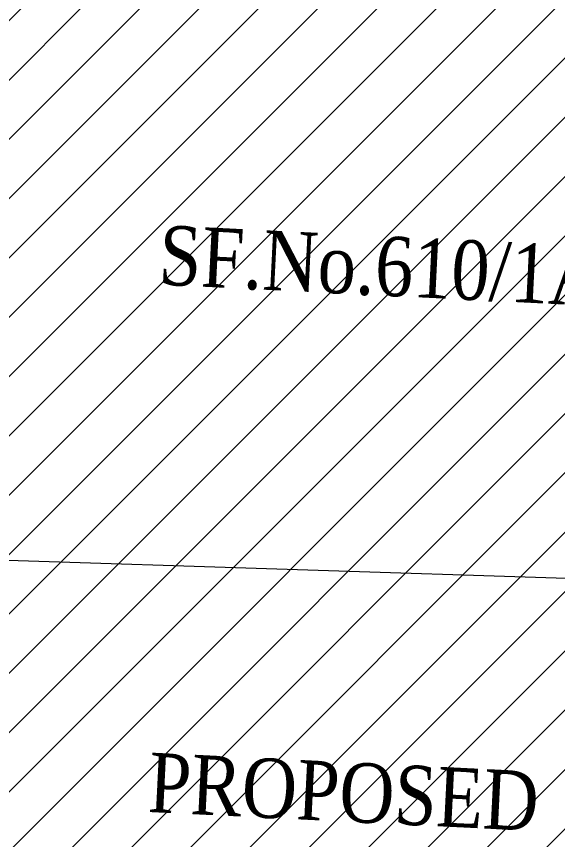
# Model space of a CAD drawing. Header units: metres. Extents: x -1560405 to -1559609, y 42907 to 43310.
# Drawn here: x -1560322.5 to -1560281.6, y 43122.4 to 43184.7 of the extents above; entities that cross this region are included whole.
import ezdxf

# ---------------------------------------------------------------- set-up
doc = ezdxf.new("R2010")
doc.units = ezdxf.units.M
doc.header["$LTSCALE"] = 750
doc.header["$MEASUREMENT"] = 0
doc.linetypes.add('ACAD_ISO02W100', pattern=[15, 12, -3])
doc.layers.get('0').update_dxf_attribs({"lineweight": 5})
doc.styles.add('ROMANTIC', font='romantic.ttf', dxfattribs={"width": 0.8})

msp = doc.modelspace()

# ---------------------------------------------------------------- hatches: boundary and pattern name
at = {"ltscale": 0.25}
h = msp.add_hatch(dxfattribs=at)
h.set_pattern_fill('ANSI31', color=0)
h.set_pattern_definition([(45, (-1563432.0248, 43748.3745), (-2.245064, 2.245064), [])])
h.paths.add_polyline_path([(-1560237.07296, 43140.74868), (-1560346.57966, 43144.31577), (-1560351.57208, 43088.39163), (-1560242.00078, 43085.54823)])
h.paths.add_polyline_path([(-1560232.7264, 43189.43795), (-1560341.68322, 43199.16467), (-1560346.57966, 43144.31577), (-1560237.07296, 43140.74868)])
h.paths.add_polyline_path([(-1560242.00078, 43085.54823), (-1560351.57208, 43088.39163), (-1560355.10313, 43048.83757), (-1560246.14631, 43039.11084)])
h.paths.add_polyline_path([(-1560239.07718, 43108.11883), (-1560238.00907, 43120.08352), (-1560244.2299, 43120.63886), (-1560245.298, 43108.67417)], flags=25)
h.paths.add_polyline_path([(-1560343.41959, 43117.43362), (-1560342.35148, 43129.39831), (-1560348.57231, 43129.95366), (-1560349.64042, 43117.98896)], flags=24)
h.paths.add_polyline_path([(-1560319.84767, 43107.93716), (-1560283.14881, 43106.13183), (-1560282.76123, 43114.01062), (-1560319.46008, 43115.81594)], flags=24)
h.paths.add_polyline_path([(-1560313.81316, 43123.30902), (-1560282.62913, 43121.77499), (-1560282.29061, 43128.65646), (-1560313.47464, 43130.1905)], flags=24)
h.paths.add_polyline_path([(-1560315.66893, 43116.05061), (-1560286.0673, 43114.59442), (-1560285.72878, 43121.47589), (-1560315.33041, 43122.93208)], flags=24)
h.paths.add_polyline_path([(-1560293.79379, 43189.23675), (-1560281.82909, 43188.16864), (-1560281.27375, 43194.38947), (-1560293.23845, 43195.45757)], flags=24)
h.paths.add_polyline_path([(-1560313.23162, 43162.44994), (-1560277.6348, 43160.69883), (-1560277.24722, 43168.57761), (-1560312.84404, 43170.32873)], flags=24)
h.paths.add_polyline_path([(-1560306.70402, 43044.619), (-1560294.73932, 43043.5509), (-1560294.18398, 43049.77172), (-1560306.14868, 43050.83983)], flags=24)
h.paths.add_polyline_path([(-1560324.78315, 43066.20517), (-1560289.49716, 43064.46935), (-1560289.10958, 43072.34813), (-1560324.39557, 43074.08395)], flags=24)

# ---------------------------------------------------------------- linework, layer by layer
at = {"color": 0, "linetype": 'ACAD_ISO02W100', "ltscale": 5}
msp.add_line((-1560354.96385, 43144.58888), (-1560207.57535, 43139.78781), dxfattribs=at)

# ---------------------------------------------------------------- texts
at = {"color": 0, "style": 'ROMANTIC', "width": 0.85}
for s, p in [('SF.No.610/1A', (-1560311.81857, 43164.41654)), ('PROPOSED', (-1560312.60525, 43124.4926))]:
    msp.add_text(s, height=4.5, rotation=357.1837233, dxfattribs=at).set_placement(p)

doc.saveas('drawing.dxf')
